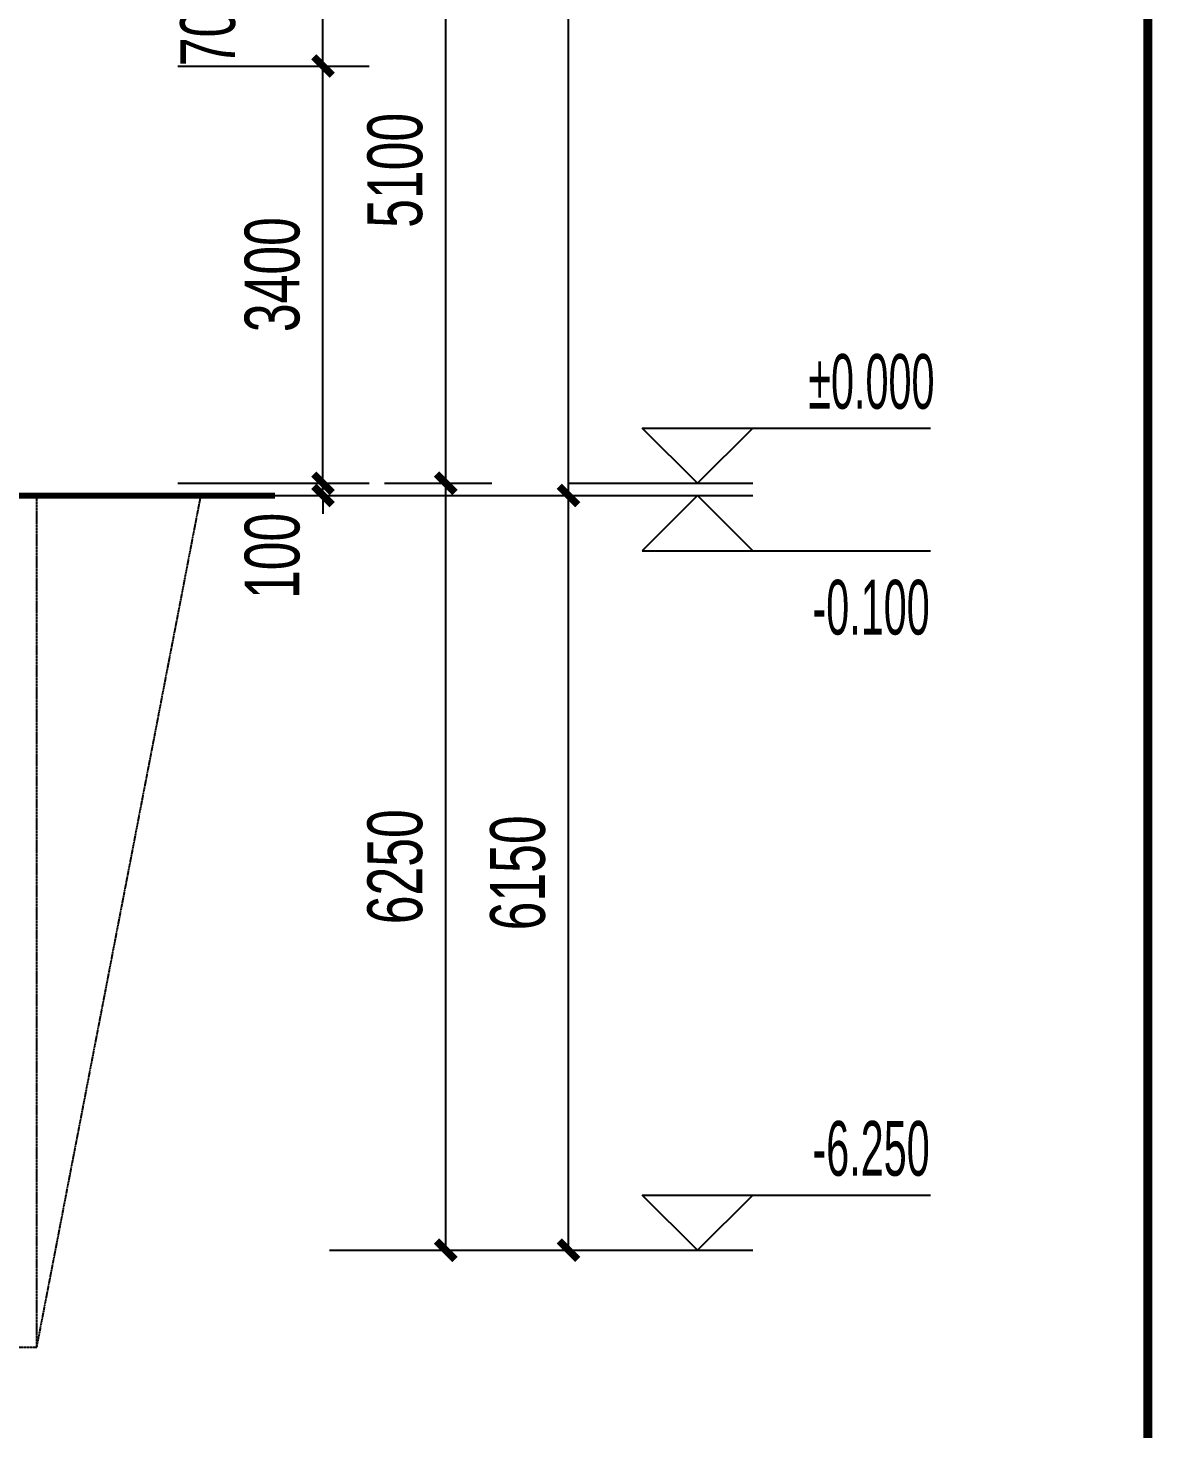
# Model space of a CAD drawing. Extents: x -186194 to 139607, y -228907 to -26595.
# Drawn here: x 119230 to 128558, y -212271 to -200854 of the extents above; entities that cross this region are included whole.
import ezdxf

# ---------------------------------------------------------------- set-up
doc = ezdxf.new("R2010")
doc.units = 0
doc.header["$LTSCALE"] = 10
doc.header["$MEASUREMENT"] = 0
doc.linetypes.add('DASH', pattern=[0.35, 0.25, -0.1])
for name, color, linetype in [('01-标注_尺寸', 124, 'Continuous'), ('01-标注_标高', 200, 'Continuous'), ('01-标注_轴线坐标', 132, 'Continuous'), ('02-TEXT_标注', 130, 'Continuous'), ('A-SUR_保温', 222, 'Continuous'), ('A_STR-砌块墙', 121, 'Continuous')]:
    doc.layers.add(name, color=color, linetype=linetype)
doc.styles.add('_TCH_DIM', font='ros.shx', dxfattribs={"width": 0.8, "bigfont": 'jd.shx'})
doc.styles.add('_TCH_DIM_T3', font='ros.shx', dxfattribs={"width": 0.705882, "bigfont": 'jd.shx'})
doc.dimstyles.new('_TCH_ARCH&&150', dxfattribs={"dimtxt": 446.25, "dimasz": 150, "dimexe": 375, "dimexo": 450, "dimgap": 189.375, "dimtad": 1, "dimdec": 0, "dimzin": 0, "dimdsep": 46, "dimtxsty": '_TCH_DIM_T3', "dimblk": 'ARCHTICK', "dimcen": 0.09, "dimclrt": 7, "dimazin": 2, "dimtfac": 1, "dimtdec": 0, "dimtix": 1, "dimtmove": 2, "dimatfit": 3, "dimfxl": 0, "dimtolj": 1, "dimtzin": 0, "dimarcsym": 0})

# ---------------------------------------------------------------- blocks, each defined once
blk = doc.blocks.new('图签信息')
at = {"const_width": 0.5}
blk.add_lwpolyline([(-65, 0), (0, 0), (0, 500.5), (-65, 500.5)], close=True, dxfattribs=at)
blk = doc.blocks.new('图框-A1+1-4')
at = {"const_width": 0.5}
blk.add_lwpolyline([(976, 584), (25, 584), (25, 10), (976, 10)], close=True, dxfattribs=at)
blk = doc.blocks.new('_ArchTick')
at = {"color": 0, "linetype": 'ByBlock', "const_width": 0.4}
blk.add_lwpolyline([(-0.5, -0.5), (0.5, 0.5)], dxfattribs=at)
blk = doc.blocks.new('*D145')
at = {"layer": '01-标注_轴线坐标', "color": 0, "lineweight": -2, "transparency": 16777216}
for p, q in [((122135, -204564), (123008, -204564)), ((122633, -210814), (122633, -204564)), ((122135, -210814), (123008, -210814))]:
    blk.add_line(p, q, dxfattribs=at)
at = {"layer": 'Defpoints', "color": 0, "transparency": 16777216}
for p in [(121685, -204564), (122633, -204564), (121685, -210814)]:
    blk.add_point(p, dxfattribs=at)
at = {"layer": '01-标注_轴线坐标', "color": 0, "lineweight": -2, "transparency": 16777216, "xscale": 150, "yscale": 150, "zscale": 150}
for p, rotation in [((122633, -204564), 90), ((122633, -210814), 270)]:
    blk.add_blockref('_ArchTick', p, dxfattribs=dict(at, rotation=rotation))
at = {"layer": '01-标注_轴线坐标', "color": 7, "transparency": 16777216, "insert": (122221, -207689), "char_height": 446.2, "attachment_point": 5, "rotation": 90, "style": '_TCH_DIM_T3'}
blk.add_mtext('\\A1;6250', dxfattribs=at)
blk = doc.blocks.new('*D146')
at = {"layer": '01-标注_轴线坐标', "color": 0, "lineweight": -2, "transparency": 16777216}
for p, q in [((122135, -199464), (123008, -199464)), ((122633, -204564), (122633, -199464)), ((122135, -204564), (123008, -204564))]:
    blk.add_line(p, q, dxfattribs=at)
at = {"layer": 'Defpoints', "color": 0, "transparency": 16777216}
for p in [(121685, -199464), (122633, -199464), (121685, -204564)]:
    blk.add_point(p, dxfattribs=at)
at = {"layer": '01-标注_轴线坐标', "color": 0, "lineweight": -2, "transparency": 16777216, "xscale": 150, "yscale": 150, "zscale": 150}
for p, rotation in [((122633, -199464), 90), ((122633, -204564), 270)]:
    blk.add_blockref('_ArchTick', p, dxfattribs=dict(at, rotation=rotation))
at = {"layer": '01-标注_轴线坐标', "color": 7, "transparency": 16777216, "insert": (122221, -202014), "char_height": 446.2, "attachment_point": 5, "rotation": 90, "style": '_TCH_DIM_T3'}
blk.add_mtext('\\A1;5100', dxfattribs=at)
blk = doc.blocks.new('*D150')
at = {"layer": '01-标注_轴线坐标', "color": 0, "lineweight": -2, "transparency": 16777216}
for p, q in [((121685, -204664), (124008, -204664)), ((123633, -210814), (123633, -204664)), ((121685, -210814), (124008, -210814))]:
    blk.add_line(p, q, dxfattribs=at)
at = {"layer": 'Defpoints', "color": 0, "transparency": 16777216}
for p in [(121235, -204664), (123633, -204664), (121235, -210814)]:
    blk.add_point(p, dxfattribs=at)
at = {"layer": '01-标注_轴线坐标', "color": 0, "lineweight": -2, "transparency": 16777216, "xscale": 150, "yscale": 150, "zscale": 150}
for p, rotation in [((123633, -204664), 90), ((123633, -210814), 270)]:
    blk.add_blockref('_ArchTick', p, dxfattribs=dict(at, rotation=rotation))
at = {"layer": '01-标注_轴线坐标', "color": 7, "transparency": 16777216, "insert": (123221, -207739), "char_height": 446.2, "attachment_point": 5, "rotation": 90, "style": '_TCH_DIM_T3'}
blk.add_mtext('\\A1;6150', dxfattribs=at)
blk = doc.blocks.new('*D151')
at = {"layer": '01-标注_轴线坐标', "color": 0, "lineweight": -2, "transparency": 16777216}
for p, q in [((121685, -187264), (124008, -187264)), ((123633, -204664), (123633, -187264)), ((121685, -204664), (124008, -204664))]:
    blk.add_line(p, q, dxfattribs=at)
at = {"layer": 'Defpoints', "color": 0, "transparency": 16777216}
for p in [(121235, -187264), (123633, -187264), (121235, -204664)]:
    blk.add_point(p, dxfattribs=at)
at = {"layer": '01-标注_轴线坐标', "color": 0, "lineweight": -2, "transparency": 16777216, "xscale": 150, "yscale": 150, "zscale": 150}
for p, rotation in [((123633, -187264), 90), ((123633, -204664), 270)]:
    blk.add_blockref('_ArchTick', p, dxfattribs=dict(at, rotation=rotation))
at = {"layer": '01-标注_轴线坐标', "color": 7, "transparency": 16777216, "insert": (123221, -195964), "char_height": 446.2, "attachment_point": 5, "rotation": 90, "style": '_TCH_DIM_T3'}
blk.add_mtext('\\A1;17400', dxfattribs=at)
blk = doc.blocks.new('*D152')
at = {"layer": '01-标注_尺寸', "color": 0, "lineweight": -2, "transparency": 16777216}
for p, q in [((121633, -204564), (121633, -204414)), ((120450, -204564), (122008, -204564)), ((121633, -204664), (121633, -204564)), ((120450, -204664), (122008, -204664)), ((121633, -204664), (121633, -204814))]:
    blk.add_line(p, q, dxfattribs=at)
at = {"layer": 'Defpoints', "color": 0, "transparency": 16777216}
for p in [(120000, -204564), (121633, -204564), (120000, -204664)]:
    blk.add_point(p, dxfattribs=at)
at = {"layer": '01-标注_尺寸', "color": 0, "lineweight": -2, "transparency": 16777216, "xscale": 150, "yscale": 150, "zscale": 150}
for p, rotation in [((121633, -204564), 270), ((121633, -204664), 90)]:
    blk.add_blockref('_ArchTick', p, dxfattribs=dict(at, rotation=rotation))
at = {"layer": '01-标注_尺寸', "color": 7, "transparency": 16777216, "insert": (121221, -205156), "char_height": 446.2, "attachment_point": 5, "rotation": 90, "style": '_TCH_DIM_T3'}
blk.add_mtext('\\A1;100', dxfattribs=at)
blk = doc.blocks.new('*D153')
at = {"layer": '01-标注_尺寸', "color": 0, "lineweight": -2, "transparency": 16777216}
for p, q in [((120450, -201164), (122008, -201164)), ((121633, -204564), (121633, -201164)), ((120450, -204564), (122008, -204564))]:
    blk.add_line(p, q, dxfattribs=at)
at = {"layer": 'Defpoints', "color": 0, "transparency": 16777216}
for p in [(120000, -201164), (121633, -201164), (120000, -204564)]:
    blk.add_point(p, dxfattribs=at)
at = {"layer": '01-标注_尺寸', "color": 0, "lineweight": -2, "transparency": 16777216, "xscale": 150, "yscale": 150, "zscale": 150}
for p, rotation in [((121633, -201164), 90), ((121633, -204564), 270)]:
    blk.add_blockref('_ArchTick', p, dxfattribs=dict(at, rotation=rotation))
at = {"layer": '01-标注_尺寸', "color": 7, "transparency": 16777216, "insert": (121221, -202864), "char_height": 446.2, "attachment_point": 5, "rotation": 90, "style": '_TCH_DIM_T3'}
blk.add_mtext('\\A1;3400', dxfattribs=at)
blk = doc.blocks.new('*D154')
at = {"layer": '01-标注_尺寸', "color": 0, "lineweight": -2, "transparency": 16777216}
for p, q in [((120450, -200464), (122008, -200464)), ((121633, -201164), (121633, -200464)), ((120450, -201164), (122008, -201164))]:
    blk.add_line(p, q, dxfattribs=at)
at = {"layer": 'Defpoints', "color": 0, "transparency": 16777216}
for p in [(120000, -200464), (121633, -200464), (120000, -201164)]:
    blk.add_point(p, dxfattribs=at)
at = {"layer": '01-标注_尺寸', "color": 0, "lineweight": -2, "transparency": 16777216, "xscale": 150, "yscale": 150, "zscale": 150}
for p, rotation in [((121633, -200464), 90), ((121633, -201164), 270)]:
    blk.add_blockref('_ArchTick', p, dxfattribs=dict(at, rotation=rotation))
at = {"layer": '01-标注_尺寸', "color": 7, "transparency": 16777216, "insert": (120696, -200814), "char_height": 446.2, "attachment_point": 5, "rotation": 90, "style": '_TCH_DIM_T3'}
blk.add_mtext('\\A1;700', dxfattribs=at)

msp = doc.modelspace()

# ---------------------------------------------------------------- linework, layer by layer
at = {"layer": '01-标注_标高'}
for p, q in [((124683.5, -204564.5), (124233.5, -204114.5)), ((124233.5, -204114.5), (126581, -204114.5)), ((124683.5, -204564.5), (125133.5, -204114.5)), ((123633.5, -204564.5), (125133.5, -204564.5)), ((123633.5, -204664.5), (125133.5, -204664.5)), ((124683.5, -204664.5), (124233.5, -205114.5)), ((124683.5, -204664.5), (125133.5, -205114.5)), ((124233.5, -205114.5), (126581, -205114.5)), ((124683.5, -210814.5), (124233.5, -210364.5)), ((124233.5, -210364.5), (126581, -210364.5)), ((124683.5, -210814.5), (125133.5, -210364.5)), ((123633.5, -210814.5), (125133.5, -210814.5))]:
    msp.add_line(p, q, dxfattribs=at)
at = {"layer": 'A-SUR_保温', "linetype": 'DASH'}
for points in [[(119301.7, -211604.5), (119301.7, -204664.5)], [(119301.7, -211604.5), (120638.8, -204664.5)], [(118701.7, -211604.5), (119301.7, -211604.5)]]:
    msp.add_lwpolyline(points, dxfattribs=at)
at = {"layer": 'A_STR-砌块墙', "const_width": 50}
msp.add_lwpolyline([(116364.7, -204664.5), (121240.8, -204664.5)], dxfattribs=at)

# ---------------------------------------------------------------- block references
at = {"xscale": 150, "yscale": 150, "zscale": 150}
for name, p in [('图框-A1+1-4', (-18046.8, -228902.8)), ('图签信息', (138103.2, -227402.8))]:
    msp.add_blockref(name, p, dxfattribs=at)

# ---------------------------------------------------------------- texts
at = {"layer": '02-TEXT_标注', "style": '_TCH_DIM', "width": 0.564706}
for s, p in [('%%P0.000', (125586.8, -203957)), ('-0.100', (125620.4, -205797)), ('-6.250', (125620.4, -210207))]:
    msp.add_text(s, height=446.25, dxfattribs=at).set_placement(p)

# ---------------------------------------------------------------- dimensions: what is measured, and where the dimension line sits
at = {"layer": '01-标注_尺寸'}
for base, p1, p2, picture, middle in [((121633.5, -200464.5), (119999.5, -201164.5), (119999.5, -200464.5), '*D154', (120696, -200814.5)), ((121633.5, -204564.5), (119999.5, -204664.5), (119999.5, -204564.5), '*D152', (121221, -205155.6))]:
    dim = msp.add_linear_dim(base=base, p1=p1, p2=p2, angle=90, dimstyle='_TCH_ARCH&&150', dxfattribs=at)
    dim.commit()
    dim.dimension.update_dxf_attribs({"geometry": picture, "text_midpoint": middle, "dimtype": 161})
dim = msp.add_aligned_dim(p1=(119999.5, -204564.5), p2=(119999.5, -201164.5), distance=-1634, dimstyle='_TCH_ARCH&&150', dxfattribs=at)
dim.commit()
dim.dimension.update_dxf_attribs({"geometry": '*D153', "text_midpoint": (121221, -202864.5)})
at = {"layer": '01-标注_轴线坐标'}
for p1, p2, distance, picture, middle in [((121234.6, -204664.5), (121234.6, -187264.5), -2398.8, '*D151', (123221, -195964.5)), ((121684.6, -204564.5), (121684.6, -199464.5), -948.8, '*D146', (122221, -202014.5)), ((121234.6, -210814.5), (121234.6, -204664.5), -2398.8, '*D150', (123221, -207739.5)), ((121684.6, -210814.5), (121684.6, -204564.5), -948.8, '*D145', (122221, -207689.5))]:
    dim = msp.add_aligned_dim(p1=p1, p2=p2, distance=distance, dimstyle='_TCH_ARCH&&150', dxfattribs=at)
    dim.commit()
    dim.dimension.update_dxf_attribs({"geometry": picture, "text_midpoint": middle})

doc.saveas('drawing.dxf')
